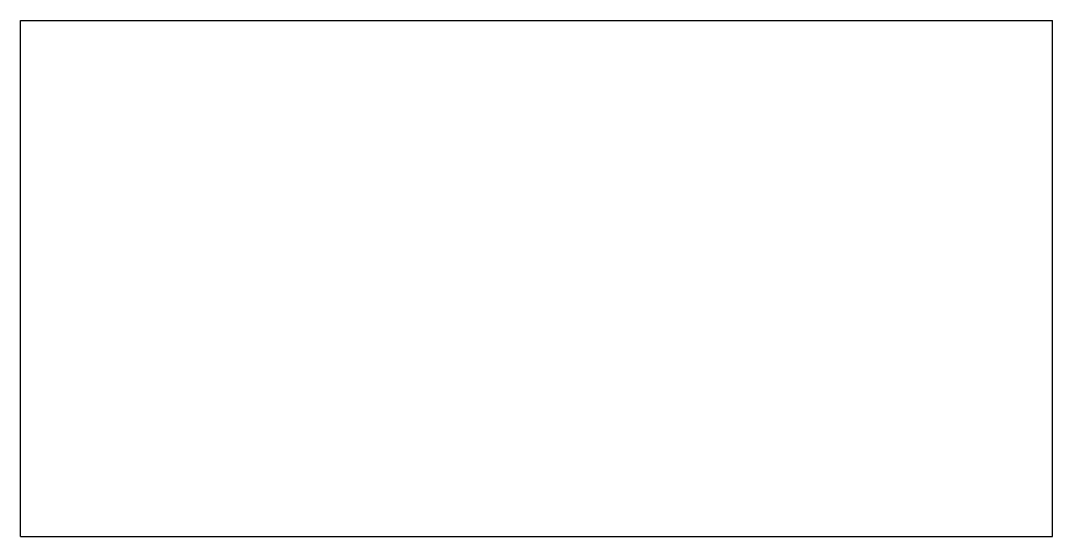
# Model space of a CAD drawing. Header units: metres. Extents: x 0 to 200, y 0 to 100.
import ezdxf

# ---------------------------------------------------------------- set-up
doc = ezdxf.new("R2010")
doc.units = ezdxf.units.M
doc.layers.add('wal', color=3, linetype='Continuous')

msp = doc.modelspace()

# ---------------------------------------------------------------- linework, layer by layer
at = {"layer": 'wal'}
for p, q in [((0, 0), (0, 100)), ((0, 100), (200, 100)), ((200, 0), (200, 100)), ((0, 0), (200, 0))]:
    msp.add_line(p, q, dxfattribs=at)

doc.saveas('drawing.dxf')
